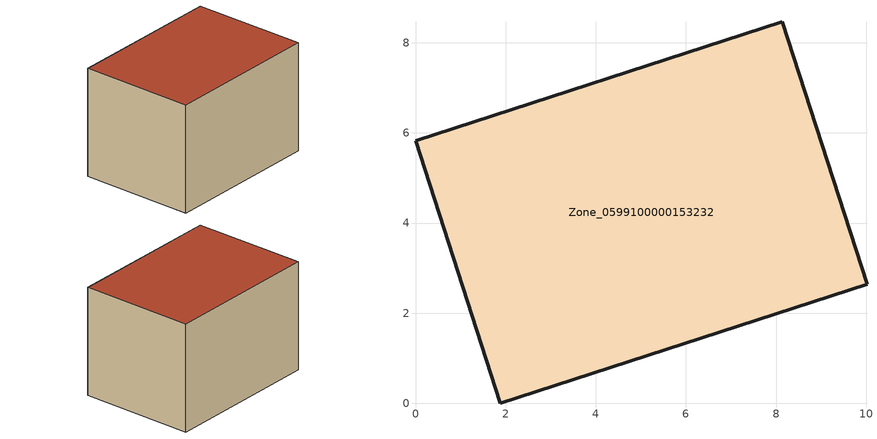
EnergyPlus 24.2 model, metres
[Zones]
Zone_0599100000153232
 floor ground (C_G): 10.02,2.65 1.88,0 0,5.83 8.14,8.47 z3.75
 wall outside (C_F): 10.02,2.65 8.14,8.47 0,5.83 1.88,0 10.02,2.65 z3.75:9.59
 roof outside (C_R): 1.88,0 10.02,2.65 8.14,8.47 0,5.83 z9.59
[BUILDING]
Pand.0599100000153232: North Axis=0; Terrain=City; Loads Convergence Tolerance Value=0.04; Temperature Convergence Tolerance Value=0.4; Solar Distribution=FullExterior; Maximum Number of Warmup Days=25; Minimum Number of Warmup Days=1
[Site:Location]
Rotterdam.The.Hague.AP_ZH_NLD Design_Conditions: Latitude=51.96; Longitude=4.45; Time Zone=1; Elevation=-4.5
[SITE:GROUNDTEMPERATURE:BUILDINGSURFACE]
18, 18, 18, 18, 18, 18, 18, 18, 18, 18, 18, 18
[MATERIAL] Thermal Absorptance=0.9; Solar Absorptance=0.7; Visible Absorptance=0.7
Name | Roughness | Thickness | Conductivity | Density | Specific Heat
G.TC.1946-1964 | MediumSmooth | 0.15 | 1 | 540 | 1210
F.TC.1946-1964 | Rough | 0.3 | 0.857143 | 1920 | 840
R.TC.1946-1964 | MediumRough | 0.2 | 0.235294 | 1500 | 1000
[CONSTRUCTION]
C_G: G.TC.1946-1964
C_F: F.TC.1946-1964
C_R: R.TC.1946-1964
[ZONE]
Zone_0599100000153232: Type=1; Multiplier=1; Ceiling Height=Autocalculate; Volume=Autocalculate; Floor Area=autocalculate; Part of Total Floor Area=Yes
[ZONEINFILTRATION:DESIGNFLOWRATE]
Infil_Zone_0599100000153232: Zone or ZoneList or Space or SpaceList=Zone_0599100000153232; Schedule=AlwaysOn; Design Flow Rate Calculation Method=Flow/Area; Flow Rate per Floor Area=0.003; Constant Term Coefficient=1; Temperature Term Coefficient=0; Velocity Term Coefficient=0; Velocity Squared Term Coefficient=0
[HVACTEMPLATE:ZONE:IDEALLOADSAIRSYSTEM]
Zone_0599100000153232: Maximum Heating Supply Air Temperature=50; Minimum Cooling Supply Air Temperature=13; Maximum Heating Supply Air Humidity Ratio=0.0156; Minimum Cooling Supply Air Humidity Ratio=0.0077; Heating Limit=NoLimit; Cooling Limit=NoLimit; Dehumidification Control Type=ConstantSensibleHeatRatio; Cooling Sensible Heat Ratio=0.7; Dehumidification Setpoint=60; Humidification Control Type=None; Humidification Setpoint=30; Outdoor Air Method=None; Outdoor Air Flow Rate per Person=0.00944; Outdoor Air Flow Rate per Zone Floor Area=0; Outdoor Air Flow Rate per Zone=0; Demand Controlled Ventilation Type=None; Outdoor Air Economizer Type=NoEconomizer; Heat Recovery Type=None; Sensible Heat Recovery Effectiveness=0.7; Latent Heat Recovery Effectiveness=0.65
[ZONECONTROL:THERMOSTAT]
ThermostatControl_Zone_0599100000153232: Zone or ZoneList=Zone_0599100000153232; Control Type Schedule=DualSetpointControlType; Control 1=Thermostat_Zone_0599100000153232; Temperature Difference Between Cutout And Setpoint=0
[THERMOSTATSETPOINT:DUALSETPOINT]
Thermostat_Zone_0599100000153232: Heating Setpoint Temperature Schedule=HeatingSetpoint_Zone_0599100000153232; Cooling Setpoint Temperature Schedule=CoolingSetpoint_Zone_0599100000153232
[SCHEDULE:COMPACT]
HeatingSetpoint_Zone_0599100000153232: Through: 12/31, For: AllDays, Until: 24:00, 21
CoolingSetpoint_Zone_0599100000153232: Through: 12/31, For: AllDays, Until: 24:00, 24
DualSetpointControlType: Through: 12/31, For: AllDays, Until: 24:00, 4
AlwaysOn: Through: 12/31, For: AllDays, Until: 24:00, 1
